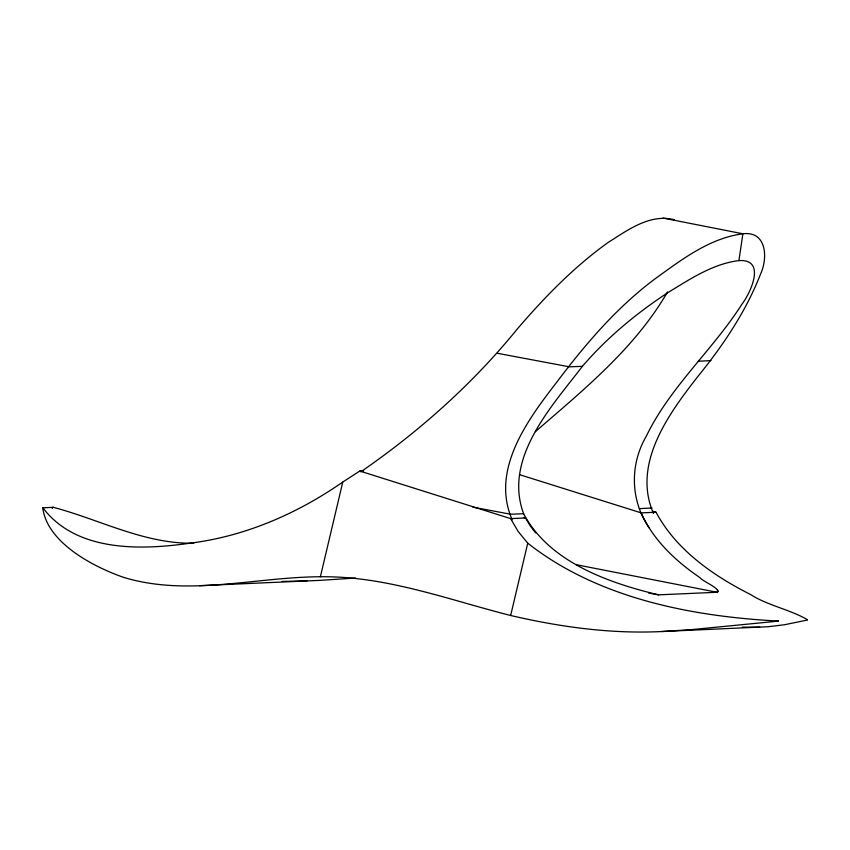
<?xml version="1.0" encoding="UTF-8"?>
<svg xmlns="http://www.w3.org/2000/svg" width="850" height="850" viewBox="0 0 850 850"><rect width="100%" height="100%" fill="white"/><g stroke="black" fill="none" stroke-linecap="round" stroke-linejoin="round"><path stroke-width="1.27" d="M520.104 474.831L641.197 512.879C653.225 540.239 675.846 561.202 700.145 577.787C701.494 580.816 721.639 588.816 717.028 592.269L658.569 594.841C608.303 582.866 549.047 561.924 523.632 513.74C503.115 458.394 551.363 406.916 582.399 366.339C607.059 337.535 636.586 313.172 668.227 292.4C690.189 279.034 712.863 263.798 738.916 260.589L742.889 233.792C766.796 230.839 767.975 257.975 760.622 273.902C746.003 311.355 723.191 345.355 697.924 376.401C668.578 414.014 631.933 463.792 653.469 513.496M124.036 577.511C188.307 596.817 255.085 577.023 320.386 576.757L342.773 482.056L359.784 471.038L363.641 470.868M807.351 620.043L784.603 624.729L768.496 626.705L661.874 631.529C610.969 634.068 560.15 626.992 510.659 615.496L527.744 543.182L518.128 531.431L510.627 518.617L359.784 471.038M807.383 619.692C790.67 609.747 767.667 605.529 750.561 594.522C713.118 575.62 676.228 549.982 656.03 512.231L652.471 511.116M667.494 291.975C635.141 348.033 583.631 389.842 535.341 431.672M360.772 471.856C419.071 431.609 472.791 383.892 517.427 328.822C544.606 297.203 573.931 266.964 607.931 242.611C627.343 230.297 650.335 213.191 674.571 219.842M738.916 260.589C766.859 258.878 750.274 293.42 741.784 304.428C712.449 350.349 669.991 386.941 646.149 436.528C629.521 464.865 630.509 501.128 649.262 527.946M342.773 482.056C297.288 513.676 245.023 536.392 189.784 543.235M778.515 621.116L691.879 629.584L661.874 631.529M189.221 543.309C139.782 550.311 76.054 551.809 42.861 507.79M355.449 578.053L320.216 580.359L199.591 585.661M698.275 361.239L710.951 360.602M639.402 508.64L652.056 508.013L650.643 507.748M193.736 543.246C144.16 543.979 99.971 519.658 53.38 507.333L42.723 507.801C47.186 542.821 93.436 566.907 123.909 577.479M510.627 518.617L525.523 517.969L530.421 526.192L535.681 532.95M641.197 512.879L656.03 512.231M582.399 366.339L569.394 366.828L497.462 353.292M523.632 513.74L510.616 514.229L472.844 507.152M307.084 580.933L282.051 581.442M759.719 627.226L742.422 627.119M320.386 576.757C385.868 575.896 448.056 599.622 510.659 615.496M658.569 594.841L648.709 593.119M53.38 507.333L51.861 507.546L52.381 508.364M576.258 564.708L717.028 592.269L718.399 591.547L717.432 590.102M662.979 218.046L742.889 233.792C709.729 238.096 681.881 259.462 655.467 278.524C616.718 307.328 585.299 344.293 556.431 382.627C527.287 420.283 490.535 470.071 512.146 519.711M778.483 621.074C691.093 616.452 597.847 598.273 527.744 543.182M523.632 517.363L525.523 517.969"/></g></svg>
